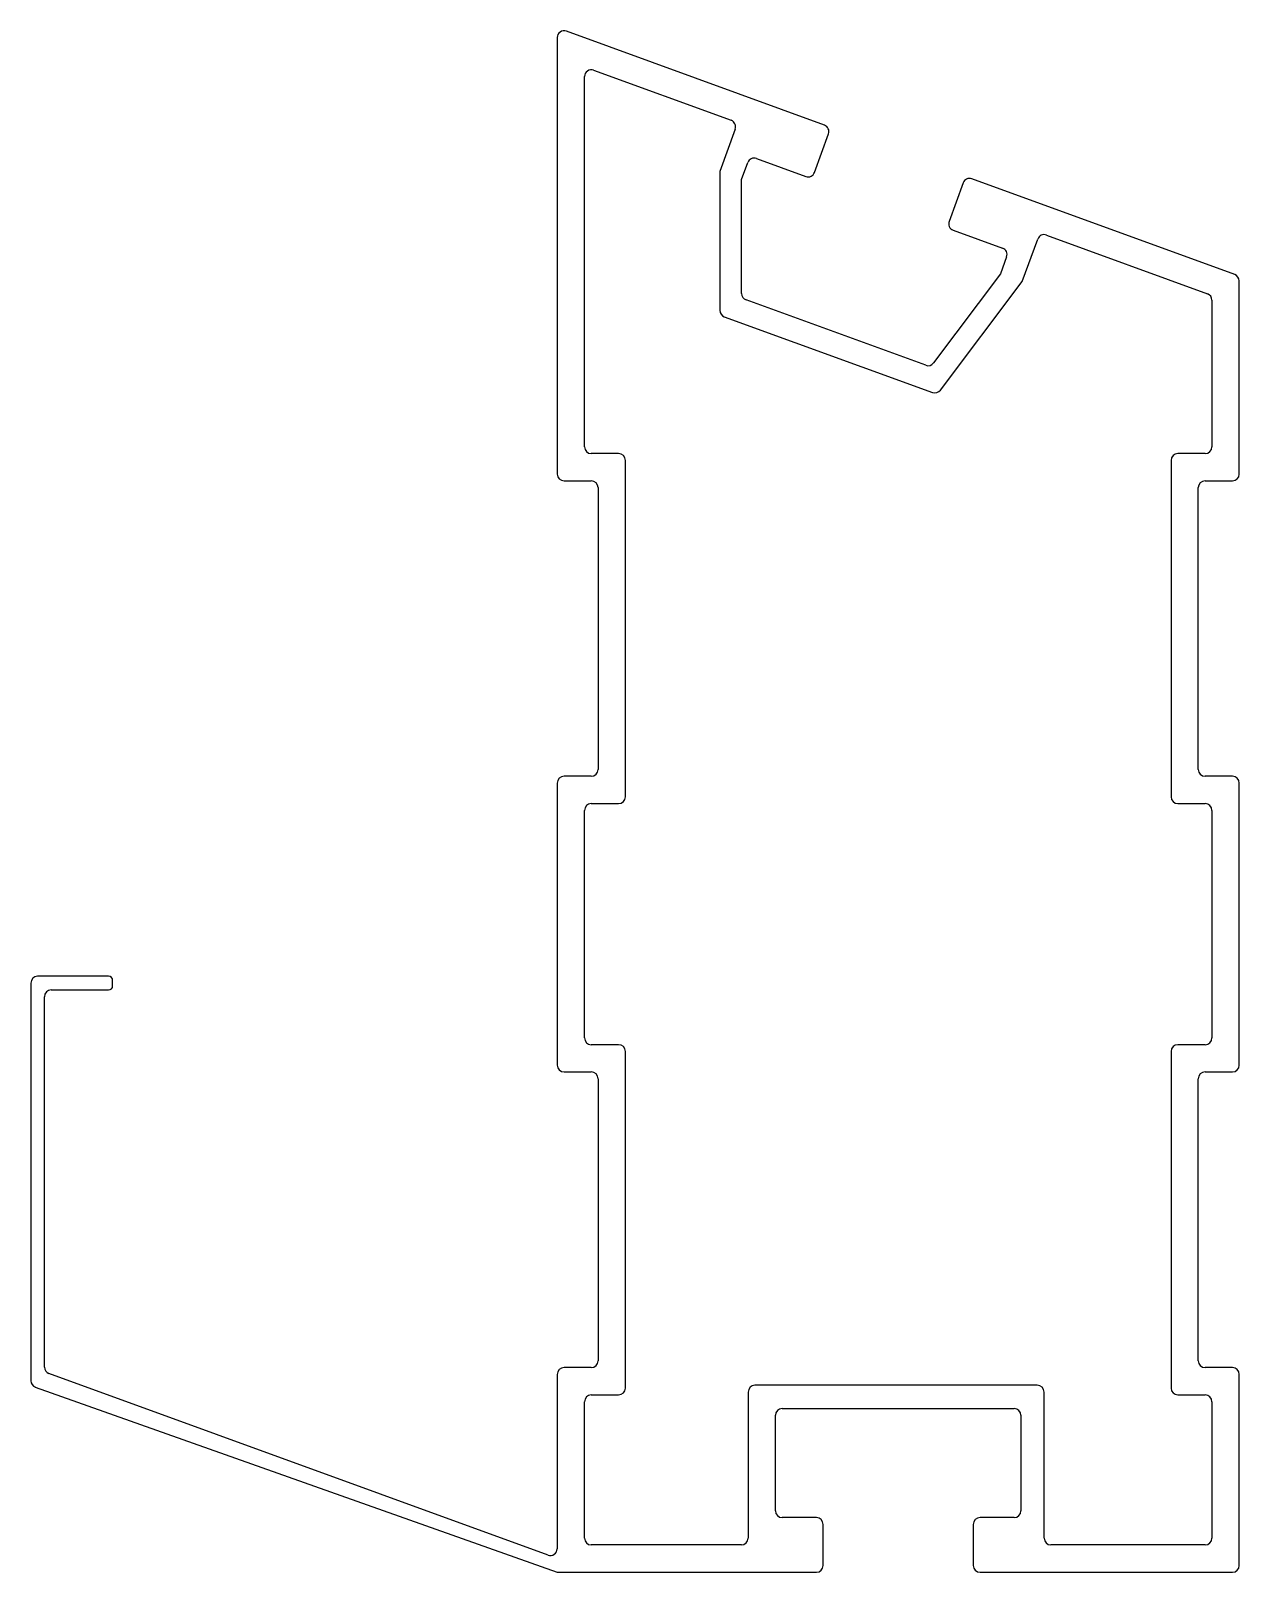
# Model space of a CAD drawing. Extents: x 971 to 1060, y 2060 to 2173.
import ezdxf

# ---------------------------------------------------------------- set-up
doc = ezdxf.new("R2010")
doc.units = 0
doc.layers.get('0').update_dxf_attribs({"linetype": 'CONTINUOUS'})

msp = doc.modelspace()

# ---------------------------------------------------------------- linework, layer by layer
for p, q in [((1009.54, 2172.2), (1009.54, 2140.21)), ((1029.13, 2165.78), (1010.21, 2172.67)), ((1011.54, 2142.21), (1011.54, 2169.34)), ((1012.21, 2169.81), (1022.3, 2166.14)), ((1022.59, 2165.5), (1021.46, 2162.38)), ((1028.41, 2162.32), (1029.43, 2165.14)), ((1023.06, 2161.8), (1023.51, 2163.04)), ((1024.15, 2163.34), (1027.77, 2162.02)), ((1021.46, 2162.38), (1021.46, 2152.21)), ((1023.06, 2153.44), (1023.06, 2161.8)), ((1039.3, 2161.55), (1038.27, 2158.73)), ((1059.21, 2154.83), (1039.94, 2161.85)), ((1038.57, 2158.09), (1042.19, 2156.77)), ((1043.64, 2154.31), (1044.77, 2157.43)), ((1045.41, 2157.73), (1057.21, 2153.43)), ((1042.49, 2156.13), (1042.04, 2154.89)), ((1042.04, 2154.89), (1037.13, 2148.35)), ((1037.63, 2146.35), (1043.64, 2154.31)), ((1059.54, 2140.21), (1059.54, 2154.36)), ((1036.56, 2148.18), (1023.39, 2152.97)), ((1057.54, 2152.96), (1057.54, 2142.21)), ((1021.79, 2151.74), (1037.06, 2146.19)), ((1014.04, 2141.71), (1012.04, 2141.71)), ((1014.54, 2116.55), (1014.54, 2141.21)), ((1054.54, 2141.21), (1054.54, 2116.55)), ((1057.04, 2141.71), (1055.04, 2141.71)), ((1010.04, 2139.71), (1012.04, 2139.71)), ((1012.54, 2139.21), (1012.54, 2118.55)), ((1056.54, 2118.55), (1056.54, 2139.21)), ((1057.04, 2139.71), (1059.04, 2139.71)), ((1009.54, 2117.55), (1009.54, 2096.88)), ((1012.04, 2118.05), (1010.04, 2118.05)), ((1059.04, 2118.05), (1057.04, 2118.05)), ((1059.54, 2096.88), (1059.54, 2117.55)), ((1011.54, 2098.88), (1011.54, 2115.55)), ((1012.04, 2116.05), (1014.04, 2116.05)), ((1055.04, 2116.05), (1057.04, 2116.05)), ((1057.54, 2115.55), (1057.54, 2098.88)), ((970.95, 2102.89), (970.95, 2073.75)), ((976.65, 2103.39), (971.45, 2103.39)), ((976.95, 2102.69), (976.95, 2103.09)), ((971.95, 2074.74), (971.95, 2101.89)), ((972.45, 2102.39), (976.65, 2102.39)), ((1014.04, 2098.38), (1012.04, 2098.38)), ((1057.04, 2098.38), (1055.04, 2098.38)), ((1014.54, 2073.21), (1014.54, 2097.88)), ((1054.54, 2097.88), (1054.54, 2073.21)), ((1010.04, 2096.38), (1012.04, 2096.38)), ((1012.54, 2095.88), (1012.54, 2075.21)), ((1056.54, 2075.21), (1056.54, 2095.88)), ((1057.04, 2096.38), (1059.04, 2096.38)), ((1012.04, 2074.71), (1010.04, 2074.71)), ((1059.04, 2074.71), (1057.04, 2074.71)), ((971.28, 2073.28), (1009.54, 2059.71)), ((1008.87, 2060.96), (972.28, 2074.27)), ((1009.54, 2074.21), (1009.54, 2061.43)), ((1044.74, 2073.41), (1024.04, 2073.41)), ((1059.54, 2060.21), (1059.54, 2074.21)), ((1011.54, 2062.21), (1011.54, 2072.21)), ((1012.04, 2072.71), (1014.04, 2072.71)), ((1023.54, 2072.91), (1023.54, 2062.21)), ((1045.24, 2062.21), (1045.24, 2072.91)), ((1055.04, 2072.71), (1057.04, 2072.71)), ((1057.54, 2072.21), (1057.54, 2062.21)), ((1025.54, 2064.21), (1025.54, 2071.21)), ((1026.04, 2071.71), (1043.04, 2071.71)), ((1043.54, 2071.21), (1043.54, 2064.21)), ((1028.54, 2063.71), (1026.04, 2063.71)), ((1029.04, 2060.21), (1029.04, 2063.21)), ((1040.04, 2063.21), (1040.04, 2060.21)), ((1043.04, 2063.71), (1040.54, 2063.71)), ((1023.04, 2061.71), (1012.04, 2061.71)), ((1057.04, 2061.71), (1045.74, 2061.71)), ((1009.54, 2059.71), (1028.54, 2059.71)), ((1040.54, 2059.71), (1059.04, 2059.71))]:
    msp.add_line(p, q)
for centre, radius, start, end in [((1010.04, 2172.2), 0.5, 70, 180), ((1012.04, 2169.34), 0.5, 70, 180), ((1022.12, 2165.67), 0.5, 340, 70), ((1028.96, 2165.31), 0.5, 340, 70), ((1023.98, 2162.87), 0.5, 70, 160), ((1027.94, 2162.49), 0.5, 250, 340), ((1039.77, 2161.38), 0.5, 70, 160), ((1038.74, 2158.56), 0.5, 160, 250), ((1045.24, 2157.26), 0.5, 70, 160), ((1042.02, 2156.3), 0.5, 340, 70), ((1059.04, 2154.36), 0.5, 0, 70), ((1023.56, 2153.44), 0.5, 180, 250), ((1057.04, 2152.96), 0.5, 0, 70), ((1021.96, 2152.21), 0.5, 180, 250), ((1036.73, 2148.65), 0.5, 250, 323.1164), ((1037.23, 2146.66), 0.5, 250, 322.947), ((1012.04, 2142.21), 0.5, 180, 270), ((1057.04, 2142.21), 0.5, 270, 360), ((1014.04, 2141.21), 0.5, 0, 90), ((1055.04, 2141.21), 0.5, 90, 180), ((1010.04, 2140.21), 0.5, 180, 270), ((1059.04, 2140.21), 0.5, 270, 360), ((1012.04, 2139.21), 0.5, 0, 90), ((1057.04, 2139.21), 0.5, 90, 180), ((1012.04, 2118.55), 0.5, 270, 360), ((1057.04, 2118.55), 0.5, 180, 270), ((1010.04, 2117.55), 0.5, 90, 180), ((1059.04, 2117.55), 0.5, 0, 90), ((1014.04, 2116.55), 0.5, 270, 360), ((1055.04, 2116.55), 0.5, 180, 270), ((1012.04, 2115.55), 0.5, 90, 180), ((1057.04, 2115.55), 0.5, 0, 90), ((971.45, 2102.89), 0.5, 90, 180), ((976.65, 2103.09), 0.3, 0, 90), ((976.65, 2102.69), 0.3, 270, 0), ((972.45, 2101.89), 0.5, 90, 180), ((1012.04, 2098.88), 0.5, 180, 270), ((1014.04, 2097.88), 0.5, 0, 90), ((1055.04, 2097.88), 0.5, 90, 180), ((1057.04, 2098.88), 0.5, 270, 360), ((1010.04, 2096.88), 0.5, 180, 270), ((1012.04, 2095.88), 0.5, 0, 90), ((1057.04, 2095.88), 0.5, 90, 180), ((1059.04, 2096.88), 0.5, 270, 360), ((972.45, 2074.74), 0.5, 180, 250), ((1010.04, 2074.21), 0.5, 90, 180), ((1012.04, 2075.21), 0.5, 270, 0), ((1057.04, 2075.21), 0.5, 180, 270), ((1059.04, 2074.21), 0.5, 0, 90), ((971.45, 2073.75), 0.5, 180, 250.4787), ((1024.04, 2072.91), 0.5, 90, 180), ((1044.74, 2072.91), 0.5, 0, 90), ((1012.04, 2072.21), 0.5, 90, 180), ((1014.04, 2073.21), 0.5, 270, 360), ((1055.04, 2073.21), 0.5, 180, 270), ((1057.04, 2072.21), 0.5, 0, 90), ((1026.04, 2071.21), 0.5, 90, 180), ((1043.04, 2071.21), 0.5, 0, 90), ((1026.04, 2064.21), 0.5, 180, 270), ((1028.54, 2063.21), 0.5, 0, 90), ((1040.54, 2063.21), 0.5, 90, 180), ((1043.04, 2064.21), 0.5, 270, 0), ((1012.04, 2062.21), 0.5, 180, 270), ((1023.04, 2062.21), 0.5, 270, 360), ((1045.74, 2062.21), 0.5, 180, 270), ((1057.04, 2062.21), 0.5, 270, 360), ((1009.04, 2061.43), 0.5, 250, 0), ((1028.54, 2060.21), 0.5, 270, 360), ((1040.54, 2060.21), 0.5, 180, 270), ((1059.04, 2060.21), 0.5, 270, 360)]:
    msp.add_arc(centre, radius, start, end)

doc.saveas('drawing.dxf')
